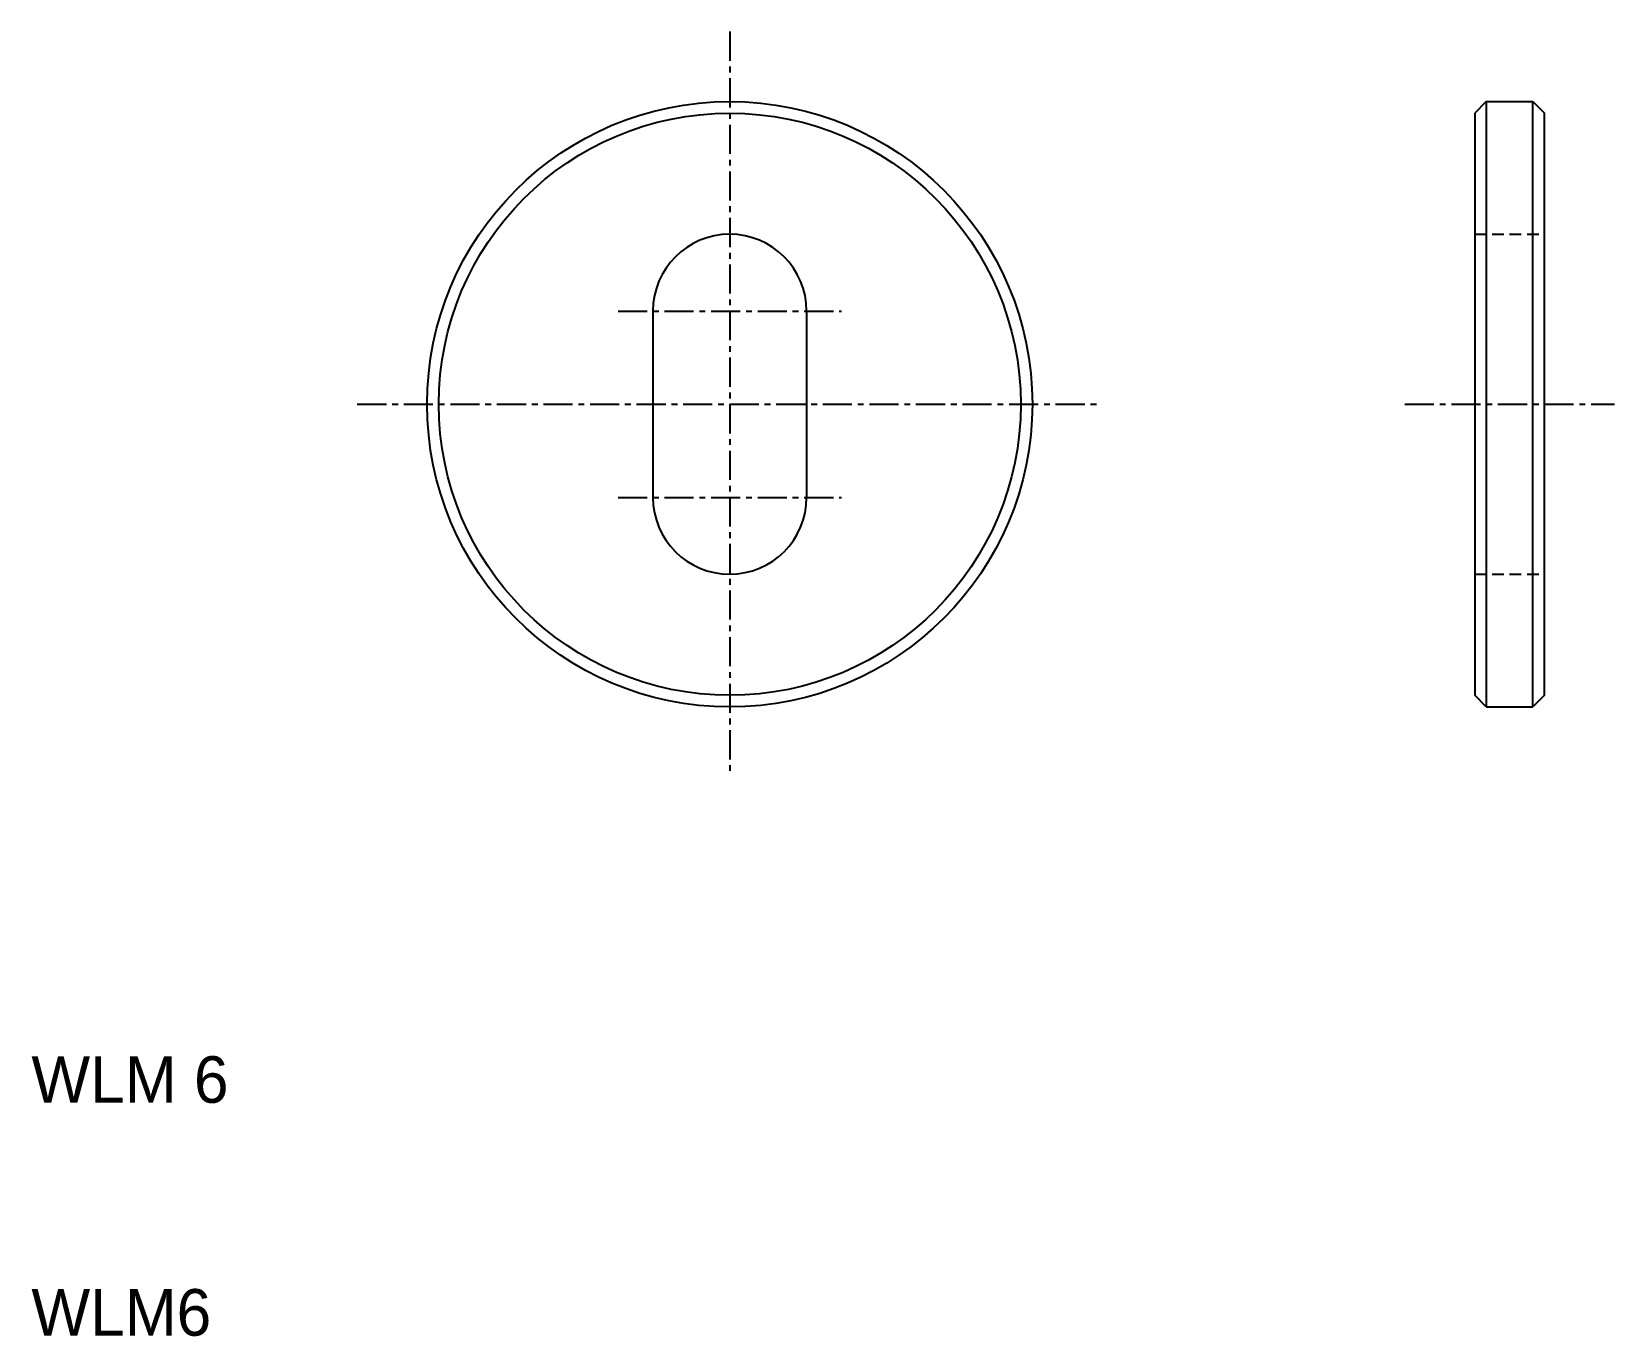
# Model space of a CAD drawing. Extents: x 10 to 78, y 10 to 66.
import ezdxf

# ---------------------------------------------------------------- set-up
doc = ezdxf.new("R2010")
doc.units = 0
doc.linetypes.add('CENTER', pattern=[2, 1.25, -0.25, 0.25, -0.25])
doc.linetypes.add('DASHED', pattern=[0.75, 0.5, -0.25])
doc.layers.get('0').update_dxf_attribs({"linetype": 'CONTINUOUS'})
doc.layers.add('CENTER', color=1, linetype='CENTER')

msp = doc.modelspace()

# ---------------------------------------------------------------- linework, layer by layer
at = {"color": 7, "linetype": 'CONTINUOUS'}
for p, q in [((72.5, 63), (72, 62.5)), ((72.5, 63), (74.5, 63)), ((72.5, 63), (72.5, 37)), ((74.5, 37), (74.5, 63)), ((74.5, 63), (75, 62.5)), ((72, 62.5), (72, 37.5)), ((75, 37.5), (75, 62.5)), ((36.7, 54), (36.7, 46)), ((43.3, 54), (43.3, 46)), ((72.5, 37), (72, 37.5)), ((75, 37.5), (74.5, 37)), ((72.5, 37), (74.5, 37))]:
    msp.add_line(p, q, dxfattribs=at)
at = {"color": 3, "linetype": 'DASHED'}
for p, q in [((72, 57.3), (75, 57.3)), ((72, 42.7), (75, 42.7))]:
    msp.add_line(p, q, dxfattribs=at)
at = {"color": 7, "linetype": 'CONTINUOUS'}
for radius in [13, 12.5]:
    msp.add_circle((40, 50), radius, dxfattribs=at)
for centre, start, end in [((40, 54), 0, 180), ((40, 46), 180, 0)]:
    msp.add_arc(centre, 3.3, start, end, dxfattribs=at)
at = {"layer": 'CENTER', "color": 1, "linetype": 'CENTER'}
for p, q in [((40, 66), (40, 34)), ((35.2, 54), (44.8, 54)), ((24, 50), (56, 50)), ((69, 50), (78, 50)), ((35.2, 46), (44.8, 46))]:
    msp.add_line(p, q, dxfattribs=at)

# ---------------------------------------------------------------- texts
at = {"color": 7, "linetype": 'CONTINUOUS'}
for s, p in [('WLM 6', (10, 20)), ('WLM6', (10, 10))]:
    msp.add_text(s, height=2, dxfattribs=at).set_placement(p)

doc.saveas('drawing.dxf')
